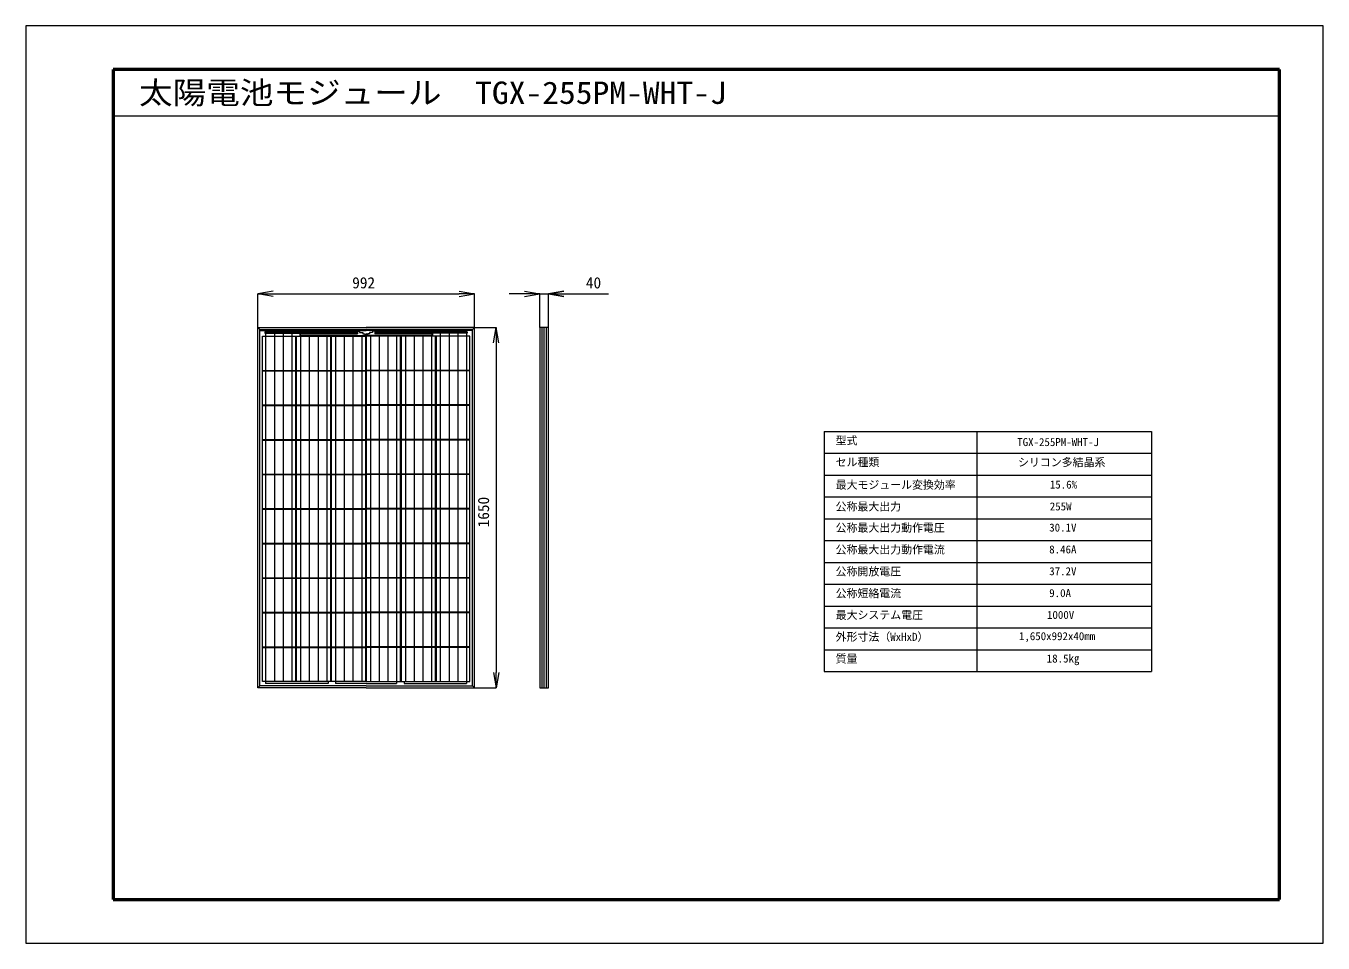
# Model space of a CAD drawing. Units: millimetres, scale not verified. Extents: x -2970 to 2970, y -2100 to 2100.
import ezdxf
from ezdxf.enums import TextEntityAlignment as Align

# ---------------------------------------------------------------- set-up
doc = ezdxf.new("R2010")
doc.units = ezdxf.units.MM
doc.header["$LTSCALE"] = 20
for name, color, linetype, lineweight in [('0-0_0', 7, 'Continuous', 18), ('0-2_用紙枠', 7, 'Continuous', 18), ('0-3_図面枠', 7, 'Continuous', 50)]:
    doc.layers.add(name, color=color, linetype=linetype, lineweight=lineweight)
doc.styles.add('ＭＳ ゴシック', font='')
doc.styles.get('ＭＳ ゴシック').set_extended_font_data('MS Gothic')

# ---------------------------------------------------------------- blocks, each defined once
blk = doc.blocks.new('_OPEN')
at = {"layer": '0-0_0'}
blk.add_line((-1, 0.1667), (0, 0), dxfattribs=at)
blk.add_lwpolyline([(-1, -0.1667), (0, 0), (-1, 0)], dxfattribs=at)

msp = doc.modelspace()

# ---------------------------------------------------------------- linework, layer by layer
at = {"layer": '0-0_0'}
for p, q in [((-1908.22, 718.56), (-1908.22, 873.53)), ((-1838.22, 873.17), (-986.5, 873.17)), ((-916.5, 718.56), (-916.5, 873.53)), ((-686.5, 873.17), (-756.5, 873.17)), ((-686.5, 873.17), (-756.5, 873.17)), ((-686.5, 884.83), (-616.5, 873.17)), ((-616.5, 718.69), (-616.5, 873.53)), ((-616.5, 873.17), (-576.5, 873.17)), ((-616.5, 873.17), (-576.5, 873.17)), ((-576.5, 873.17), (-506.5, 884.83)), ((-576.5, 718.69), (-576.5, 873.53)), ((-576.5, 873.17), (-301.84, 873.17)), ((-576.5, 873.17), (-506.5, 861.5)), ((-1899.22, 709.45), (-1908.22, 718.56)), ((-925.5, 709.45), (-916.5, 718.56)), ((-925.5, 709.45), (-916.5, 718.56)), ((-916.38, 718.56), (-816.14, 718.56)), ((-606.5, -931.67), (-606.5, 718.56)), ((-596.5, -931.67), (-596.5, 718.56)), ((-586.5, -931.67), (-586.5, 718.56)), ((-1899.22, 709.45), (-1412.36, 709.45)), ((-1899.22, 705.45), (-1412.36, 705.45)), ((-1887.22, 679.45), (-1412.36, 679.45)), ((-1887.22, -902.67), (-1887.22, 679.45)), ((-1875.36, 699.45), (-1456.36, 699.45)), ((-1875.36, 699.45), (-1875.36, 692.45)), ((-1875.36, 692.45), (-1456.36, 692.45)), ((-1872.36, 692.45), (-1872.36, -910.67)), ((-1832.36, 692.45), (-1832.36, -902.67)), ((-1792.36, 692.45), (-1792.36, -902.67)), ((-1752.36, 692.45), (-1752.36, -902.67)), ((-1752.36, 692.45), (-1752.36, -902.67)), ((-1734.11, -902.67), (-1734.11, 679.45)), ((-1730.61, -902.67), (-1730.61, 679.45)), ((-1716.36, 692.45), (-1716.36, 679.45)), ((-1713.86, 689.95), (-1452.36, 689.95)), ((-1713.86, 689.95), (-1713.86, 681.95)), ((-1713.86, 681.95), (-1418.36, 681.95)), ((-1712.36, 679.45), (-1712.36, -902.67)), ((-1672.36, 679.45), (-1672.36, -902.67)), ((-1672.36, 679.45), (-1672.36, -902.67)), ((-1632.36, 679.45), (-1632.36, -902.67)), ((-1592.36, 679.45), (-1592.36, -902.67)), ((-1574.11, -902.67), (-1574.11, 679.45)), ((-1570.61, -902.67), (-1570.61, 679.45)), ((-1552.36, 679.45), (-1552.36, -910.67)), ((-1512.36, 679.45), (-1512.36, -902.67)), ((-1472.36, 679.45), (-1472.36, -902.67)), ((-1456.36, 705.45), (-1456.36, 692.45)), ((-1452.36, 702.45), (-1452.36, 689.95)), ((-1432.36, 679.45), (-1432.36, -902.67)), ((-1427.36, 689.95), (-1418.36, 689.95)), ((-1418.36, 689.95), (-1418.36, 681.95)), ((-1414.11, 689.95), (-1412.36, 689.95)), ((-1414.11, -902.67), (-1414.11, 689.95)), ((-925.5, 709.45), (-1412.36, 709.45)), ((-925.5, 705.45), (-1412.36, 705.45)), ((-1410.61, 689.95), (-1412.36, 689.95)), ((-937.5, 679.45), (-1412.36, 679.45)), ((-1410.61, -902.67), (-1410.61, 689.95)), ((-1397.36, 689.95), (-1406.36, 689.95)), ((-1406.36, 689.95), (-1406.36, 681.95)), ((-1110.86, 681.95), (-1406.36, 681.95)), ((-1392.36, 679.45), (-1392.36, -902.67)), ((-1372.36, 702.45), (-1372.36, 689.95)), ((-1110.86, 689.95), (-1372.36, 689.95)), ((-1368.36, 705.45), (-1368.36, 692.45)), ((-949.36, 699.45), (-1368.36, 699.45)), ((-949.36, 692.45), (-1368.36, 692.45)), ((-1352.36, 679.45), (-1352.36, -902.67)), ((-1312.36, 679.45), (-1312.36, -902.67)), ((-1272.36, 679.45), (-1272.36, -910.67)), ((-1254.11, -902.67), (-1254.11, 679.45)), ((-1250.61, -902.67), (-1250.61, 679.45)), ((-1232.36, 679.45), (-1232.36, -902.67)), ((-1192.36, 679.45), (-1192.36, -902.67)), ((-1152.36, 679.45), (-1152.36, -902.67)), ((-1152.36, 679.45), (-1152.36, -902.67)), ((-1112.36, 679.45), (-1112.36, -902.67)), ((-1110.86, 689.95), (-1110.86, 681.95)), ((-1108.36, 692.45), (-1108.36, 679.45)), ((-1094.11, -902.67), (-1094.11, 679.45)), ((-1090.61, -902.67), (-1090.61, 679.45)), ((-1072.36, 692.45), (-1072.36, -902.67)), ((-1072.36, 692.45), (-1072.36, -902.67)), ((-1032.36, 692.45), (-1032.36, -902.67)), ((-992.36, 692.45), (-992.36, -902.67)), ((-952.36, 692.45), (-952.36, -910.67)), ((-949.36, 699.45), (-949.36, 692.45)), ((-937.5, -902.67), (-937.5, 679.45)), ((-816.5, 648.56), (-816.5, -861.67)), ((-816.5, 625.8), (-816.5, -552.2)), ((-1887.22, 522.49), (-1414.11, 522.49)), ((-1887.22, 519.99), (-1414.11, 519.99)), ((-937.5, 522.49), (-1410.61, 522.49)), ((-937.5, 519.99), (-1410.61, 519.99)), ((-1887.22, 364.28), (-1414.11, 364.28)), ((-1887.22, 361.78), (-1414.11, 361.78)), ((-937.5, 364.28), (-1410.61, 364.28)), ((-937.5, 361.78), (-1410.61, 361.78)), ((685, 243.39), (2185, 243.39)), ((685, 243.39), (685, -856.61)), ((1385, 243.39), (1385, -856.61)), ((2185, 243.39), (2185, -856.61)), ((-1887.22, 206.06), (-1414.11, 206.06)), ((-1887.22, 203.56), (-1414.11, 203.56)), ((-937.5, 206.06), (-1410.61, 206.06)), ((-937.5, 203.56), (-1410.61, 203.56)), ((685, 143.39), (2185, 143.39)), ((-1887.22, 47.85), (-1414.11, 47.85)), ((-1887.22, 45.35), (-1414.11, 45.35)), ((-937.5, 47.85), (-1410.61, 47.85)), ((-937.5, 45.35), (-1410.61, 45.35)), ((685, 43.39), (2185, 43.39)), ((685, -56.61), (2185, -56.61)), ((-1887.22, -110.36), (-1414.11, -110.36)), ((-1887.22, -112.86), (-1414.11, -112.86)), ((-937.5, -110.36), (-1410.61, -110.36)), ((-937.5, -112.86), (-1410.61, -112.86)), ((685, -156.61), (2185, -156.61)), ((-1887.22, -268.57), (-1414.11, -268.57)), ((-1887.22, -271.07), (-1414.11, -271.07)), ((-937.5, -268.57), (-1410.61, -268.57)), ((-937.5, -271.07), (-1410.61, -271.07)), ((685, -256.61), (2185, -256.61)), ((685, -356.61), (2185, -356.61)), ((-1887.22, -426.79), (-1414.11, -426.79)), ((-1887.22, -429.29), (-1414.11, -429.29)), ((-937.5, -426.79), (-1410.61, -426.79)), ((-937.5, -429.29), (-1410.61, -429.29)), ((685, -456.61), (2185, -456.61)), ((-1887.22, -585), (-1414.11, -585)), ((-1887.22, -587.5), (-1414.11, -587.5)), ((-937.5, -585), (-1410.61, -585)), ((-937.5, -587.5), (-1410.61, -587.5)), ((685, -556.61), (2185, -556.61)), ((685, -656.61), (2185, -656.61)), ((-1887.22, -743.21), (-1414.11, -743.21)), ((-1887.22, -745.71), (-1414.11, -745.71)), ((-937.5, -743.21), (-1410.61, -743.21)), ((-937.5, -745.71), (-1410.61, -745.71)), ((685, -756.61), (2185, -756.61)), ((685, -756.61), (2185, -756.61)), ((685, -856.61), (2185, -856.61)), ((685, -856.61), (2185, -856.61)), ((-1899.22, -922.67), (-1908.22, -931.67)), ((-1412.36, -902.67), (-1887.22, -902.67)), ((-1586.36, -910.67), (-1872.36, -910.67)), ((-1586.36, -902.67), (-1586.36, -910.67)), ((-1412.36, -910.67), (-1552.36, -910.67)), ((-1412.36, -902.67), (-937.5, -902.67)), ((-1412.36, -910.67), (-1272.36, -910.67)), ((-1238.36, -902.67), (-1238.36, -910.67)), ((-1238.36, -910.67), (-952.36, -910.67)), ((-925.5, -922.67), (-916.5, -931.67)), ((-916.38, -931.67), (-816.14, -931.67))]:
    msp.add_line(p, q, dxfattribs=at)
for points in [[(-686.5, 861.5), (-616.5, 873.17), (-686.5, 873.17)], [(-1412.36, -931.67), (-1908.22, -931.67), (-1908.22, 718.45), (-1412.36, 718.45)], [(-1412.36, -931.67), (-916.5, -931.67), (-916.5, 718.45), (-1412.36, 718.45)], [(-1412.36, -922.67), (-1899.22, -922.67), (-1899.22, 709.45), (-1412.36, 709.45)], [(-1452.36, 702.45), (-1442.36, 702.45), (-1442.36, 695.45), (-1427.36, 695.45), (-1427.36, 689.95)], [(-1412.36, -922.67), (-925.5, -922.67), (-925.5, 709.45), (-1412.36, 709.45)], [(-1372.36, 702.45), (-1382.36, 702.45), (-1382.36, 695.45), (-1397.36, 695.45), (-1397.36, 689.95)]]:
    msp.add_lwpolyline(points, dxfattribs=at)
msp.add_lwpolyline([(-616.5, -931.67), (-576.5, -931.67), (-576.5, 718.56), (-616.5, 718.56)], close=True, dxfattribs=at)
at = {"layer": '0-2_用紙枠'}
msp.add_lwpolyline([(-2970, -2100), (2970, -2100), (2970, 2100), (-2970, 2100)], close=True, dxfattribs=at)
at = {"layer": '0-3_図面枠'}
for p, q in [((-2570, 1900), (-2570, -1900)), ((2770, 1900), (-2570, 1900)), ((2770, -1900), (2770, 1900)), ((-2570, -1900), (2770, -1900))]:
    msp.add_line(p, q, dxfattribs=at)
at = {"layer": '0-3_図面枠', "lineweight": 18}
msp.add_line((2770, 1686.78), (-2570, 1686.78), dxfattribs=at)

# ---------------------------------------------------------------- block references
at = {"layer": '0-0_0', "xscale": 70, "yscale": 70}
for p, rotation in [((-1908.22, 873.17), 180), ((-576.5, 873.17), 180), ((-816.5, 718.56), 90), ((-816.5, -931.67), 270)]:
    msp.add_blockref('_OPEN', p, dxfattribs=dict(at, rotation=rotation))
for p in [(-916.5, 873.17), (-616.5, 873.17)]:
    msp.add_blockref('_OPEN', p, dxfattribs=at)

# ---------------------------------------------------------------- texts
at = {"layer": '0-0_0', "style": 'ＭＳ ゴシック'}
for s, height, p in [('992', 51.32, (-1475.8, 882.8)), ('40', 51.32, (-405.73, 882.8)), ('  型式', 36.66, (688, 171.91)), ('TGX-255PM-WHT-J', 36.66, (1569.43, 164.97)), ('  セル種類', 36.66, (688, 72.93)), ('シリコン多結晶系', 36.66, (1573.07, 72.37)), ('  最大モジュール変換効率', 36.66, (688, -30.8)), ('15.6%', 36.66, (1718.75, -29.66)), ('  公称最大出力', 36.66, (688, -130.57)), ('255W', 36.66, (1718.52, -129.66)), ('  公称最大出力動作電圧', 36.66, (688, -227.41)), ('30.1V', 36.66, (1716.02, -226.61)), ('  公称最大出力動作電流', 36.66, (688, -327.41)), ('8.46A', 36.66, (1716.02, -326.61)), ('  公称開放電圧', 36.66, (688, -427.52)), ('37.2V', 36.66, (1716.02, -426.61)), ('  公称短絡電流', 36.66, (688, -527.75)), ('9.0A', 36.66, (1716.02, -526.61)), ('  最大システム電圧', 36.66, (688, -627.07)), ('1000V', 36.66, (1705.8, -626.61)), ('  外形寸法（WxHxD）', 36.66, (688, -726.95)), ('1,650x992x40mm', 36.66, (1577.27, -723.88)), ('  質量', 36.66, (688, -826.95)), ('18.5㎏', 36.66, (1704.66, -826.27))]:
    msp.add_text(s, height=height, dxfattribs=at).set_placement(p, align=Align.BOTTOM_LEFT)
msp.add_text('1650', height=51.32, rotation=90, dxfattribs=at).set_placement((-833.76, -196.18), align=Align.BOTTOM_LEFT)
at = {"layer": '0-3_図面枠', "style": 'ＭＳ ゴシック', "width": 1.1}
msp.add_text('太陽電池モジュール\u3000TGX-255PM-WHT-J', height=102.6, dxfattribs=at).set_placement((-2452.23, 1712.1), align=Align.BOTTOM_LEFT)

doc.saveas('drawing.dxf')
